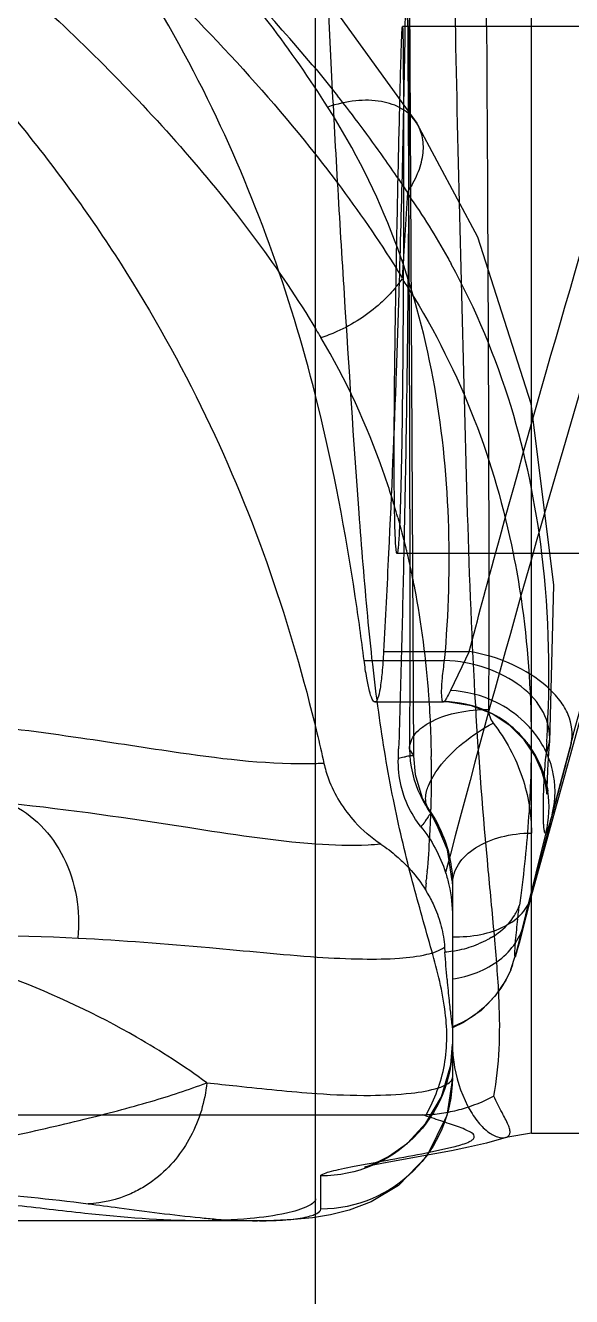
# Model space of a CAD drawing. Header units: millimetres. Extents: x 29875 to 31218, y -21313 to -20364.
# Drawn here: x 30181.882 to 30183.998, y -20648.951 to -20644.03 of the extents above; entities that cross this region are included whole.
import ezdxf

# ---------------------------------------------------------------- set-up
doc = ezdxf.new("R2010")
doc.units = ezdxf.units.MM
doc.header["$LTSCALE"] = 8
doc.layers.add('Cav-cor', color=30, linetype='Continuous')
doc.layers.add('WT', color=4, linetype='Continuous')

# ---------------------------------------------------------------- blocks, each defined once
blk = doc.blocks.new('20160903.150404')
at = {"layer": 'Cav-cor', "color": 241}
for p, q in [((-16.3, 47.0912), (-16.3, 74.5623)), ((-17.136, 54.971), (-17.136, 63.727)), ((-16.6609, 59.9588), (-16.6788, 56.4319)), ((-24.582, 59.255), (-16.6364, 59.255)), ((-16.6569, 59.2567), (-16.6572, 59.1818)), ((-16.6919, 58.8816), (-16.6911, 58.8828)), ((-16.6556, 58.6129), (-16.6353, 58.2826)), ((-16.6606, 58.6019), (-16.6553, 58.6094)), ((-24.582, 57.215), (-16.6154, 57.215)), ((-16.5631, 56.8358), (-16.8949, 56.8358)), ((-16.8949, 56.8358), (-16.8224, 56.6845)), ((-16.488, 56.8012), (-16.7999, 56.8012)), ((-16.8161, 56.6399), (-16.795, 56.6404)), ((-16.7971, 56.6412), (-16.795, 56.6404)), ((-16.5296, 56.6404), (-16.7956, 56.6404)), ((-17.1074, 56.494), (-17.052, 56.5489)), ((-17.2898, 56.4817), (-17.2477, 56.3234)), ((-17.1914, 56.4271), (-17.2063, 56.4864)), ((-17.1493, 56.433), (-17.1074, 56.494)), ((-16.6209, 56.4333), (-16.6217, 56.4591)), ((-16.7478, 56.4181), (-16.7477, 56.4297)), ((-16.6205, 56.4223), (-16.6209, 56.4333)), ((-17.2477, 56.3234), (-17.2177, 56.2107)), ((-16.7062, 56.2786), (-16.7375, 56.2259)), ((-16.7062, 56.2786), (-16.7342, 56.2292)), ((-17.2177, 56.2107), (-17.1021, 55.7583)), ((-16.7453, 56.2113), (-16.7958, 56.1135)), ((-16.7608, 56.1863), (-16.7342, 56.2292)), ((-16.7501, 56.2043), (-16.7482, 56.207)), ((-16.7455, 56.2111), (-16.7494, 56.2053)), ((-16.7454, 56.214), (-16.7458, 56.2257)), ((-16.7453, 56.2113), (-16.7454, 56.2112)), ((-16.7436, 56.2139), (-16.7453, 56.2113)), ((-16.7375, 56.2259), (-16.7436, 56.2139)), ((-16.8111, 56.0675), (-16.7608, 56.1863)), ((-17.1926, 56.1341), (-17.0744, 55.6603)), ((-16.8297, 55.9474), (-16.8111, 56.0675)), ((-16.8297, 55.9474), (-16.83, 55.9298)), ((-16.83, 55.9359), (-16.83, 55.187)), ((-16.7277, 55.9395), (-16.7288, 55.9509)), ((-17.1092, 55.7859), (-17.1359, 55.8894)), ((-17.056, 55.6043), (-17.0744, 55.6603)), ((-16.7999, 55.6909), (-16.8012, 55.6714)), ((-17.0634, 55.6234), (-17.056, 55.6043)), ((-17.0558, 55.6038), (-17.056, 55.6043)), ((-16.83, 55.3783), (-16.83, 55.3785)), ((-16.8237, 55.2358), (-16.83, 55.3153)), ((-14.79, 55.0421), (-16.7288, 55.0421)), ((-17.136, 54.971), (-19.686, 54.971)), ((-17.136, 54.971), (-17.0372, 54.9547)), ((-16.32, 54.6773), (-16.32, 54.8056)), ((-16.0841, 54.6321), (-14.79, 54.6321))]:
    blk.add_line(p, q, dxfattribs=at)
for points in [[(-19.0909, 62.1267), (-18.3585, 60.0225), (-17.6835, 57.8691), (-17.1357, 55.8887)], [(-14.1578, 61.2746), (-14.9511, 60.6966), (-15.7237, 60.0317), (-16.3344, 59.3764), (-16.6919, 58.8816)], [(-16.6911, 58.8828), (-16.9273, 58.4411), (-17.1344, 57.7964), (-17.222, 57.0929), (-17.2063, 56.4864)], [(-17.052, 56.5489), (-16.984, 56.5939), (-16.9046, 56.6254), (-16.8161, 56.6399)], [(-17.2063, 56.4864), (-17.2055, 56.4772), (-17.2014, 56.4231), (-17.1986, 56.3766), (-17.1969, 56.3386), (-17.1963, 56.3094), (-17.1962, 56.2904), (-17.1963, 56.2849)], [(-17.1907, 56.3233), (-17.1766, 56.373), (-17.1493, 56.433)], [(-16.6788, 56.4319), (-16.6857, 56.3592), (-16.7119, 56.2734)], [(-17.1963, 56.2849), (-17.1964, 56.284), (-17.1955, 56.2934), (-17.1907, 56.3233)], [(-16.7436, 56.2138), (-16.7425, 56.2155), (-16.735, 56.227), (-16.7266, 56.2408), (-16.7178, 56.2563), (-16.7088, 56.2733)], [(-17.1021, 55.7583), (-17.0907, 55.7151), (-17.0814, 55.681), (-17.0732, 55.6528)], [(-17.0558, 55.6038), (-17.0365, 55.5632), (-16.9962, 55.5024), (-16.9419, 55.4462), (-16.8736, 55.399), (-16.83, 55.3783)], [(-16.4934, 54.8405), (-16.489, 54.8394), (-16.4945, 54.8411), (-16.5253, 54.8522), (-16.5828, 54.8808), (-16.6554, 54.9328), (-16.7276, 55.0098), (-16.7876, 55.1123), (-16.8237, 55.2358)], [(-16.83, 55.1838), (-16.8085, 55.039), (-16.7313, 54.8818), (-16.6213, 54.7689), (-16.5158, 54.7054), (-16.4302, 54.673), (-16.3571, 54.6549), (-16.2874, 54.6436), (-16.2154, 54.6365), (-16.1379, 54.6327), (-16.0736, 54.632)], [(-17.038, 54.9549), (-16.9626, 54.9329), (-16.8927, 54.9165), (-16.8264, 54.9028), (-16.7623, 54.8906), (-16.5977, 54.8608)], [(-16.5977, 54.8608), (-16.5562, 54.8532), (-16.5232, 54.8468), (-16.5, 54.842), (-16.4934, 54.8405)]]:
    blk.add_lwpolyline(points, dxfattribs=at)
for centre, radius, start, end in [((-462.4263, 61.9588), 445.7776, 359.652696, 359.850105), ((-372.8796, 61.5883), 355.9249, 359.624829, 359.83668), ((131.7377, 59.2806), 148.4001, 179.738172, 180.009871), ((64.4577, 60.5372), 81.114, 180.408494, 180.905795), ((-77.4265, 40.7145), 62.6417, 15.272813, 17.216219), ((96.9237, 59.2823), 113.5861, 180.013725, 180.292616), ((51.768, 60.3293), 68.4226, 180.899693, 181.754279), ((-11.7849, 55.3389), 5.871, 140.29159, 141.58142), ((83.3335, 59.2163), 99.9957, 180.294568, 180.562483), ((-12.8343, 56.1155), 4.565, 146.0402, 146.8327), ((-14.3177, 56.9673), 2.8568, 145.0958, 150.8361), ((-14.2778, 56.9445), 2.9027, 150.8285, 151.3693), ((-14.2134, 56.6946), 2.8941, 146.8, 147.8655), ((-12.9997, 56.0512), 4.2658, 147.9401, 148.459), ((-16.2449, 58.5427), 0.4708, 214.0304, 218.236), ((291.7674, 56.7942), 308.7385, 179.732603, 179.922269), ((368.1516, 56.5982), 384.8168, 179.756474, 179.908636), ((70.4584, 59.0806), 87.12, 180.55638, 181.2274), ((45.634, 60.1541), 62.2861, 181.765931, 182.052427), ((-13.0801, 56.1499), 3.7567, 149.0592, 149.5835), ((42.2074, 60.0277), 58.8572, 182.048894, 182.737727), ((-13.5603, 56.49), 3.1779, 164.2142, 166.4094), ((-13.4973, 56.4744), 3.2428, 166.4031, 166.6354), ((-76.1246, 40.8328), 60.8803, 14.894617, 15.610073), ((-75.7574, 41.1782), 60.9094, 14.895942, 15.265595), ((110.9166, 57.0872), 127.8875, 179.943637, 180.213235), ((-13.4505, 56.4635), 3.2909, 166.6383, 168.01), ((144.9887, 56.9889), 161.6535, 179.920997, 180.188124), ((64.1054, 58.9552), 80.7657, 181.235016, 181.504848), ((38.945, 59.8747), 55.5912, 182.74085, 183.13361), ((-13.371, 56.4466), 3.3721, 168.0093, 169.151), ((-13.1241, 56.4038), 3.6227, 169.2221, 175.9046), ((61.6065, 58.8896), 78.2659, 181.504868, 181.779535), ((-12.8574, 56.3801), 3.8904, 175.8374, 176.2615), ((-16.7993, 56.2385), 0.4019, 113.8861, 117.1371), ((-12.7475, 56.3734), 4.0006, 176.2684, 178.1111), ((-13.0082, 56.4873), 4.1272, 179.6468, 179.9435), ((-12.6216, 56.3688), 4.1266, 178.1049, 178.7981), ((-9.057, 54.7849), 7.4529, 166.52717, 167.46344), ((-75.74, 40.756), 60.5265, 14.792884, 15.058326), ((-12.705, 56.7672), 4.4994, 183.5748, 184.335), ((-12.9751, 56.4873), 4.1603, 179.9437, 180.3917), ((-12.8434, 56.489), 4.292, 180.4014, 182.6553), ((-16.7986, 56.2344), 0.4056, 142.0623, 144.8297), ((-12.5733, 56.3678), 4.1749, 178.7975, 179.1501), ((-20.7087, 56.1584), 3.5275, 2.7819, 4.369), ((-12.4445, 56.3667), 4.3036, 179.3158, 181.1891), ((-16.2461, 58.2073), 1.8067, 267.2685, 268.1874), ((-16.8036, 56.2346), 0.4009, 165.0864, 171.368), ((-20.059, 56.1896), 2.877, 1.8345, 2.7887), ((-19.6817, 56.2019), 2.4995, 1.3872, 1.8305), ((-12.6719, 56.4963), 4.4637, 182.6473, 183.5793), ((-12.3045, 56.3691), 4.4436, 181.183, 181.8488), ((-76.9409, 40.4391), 61.7685, 14.485407, 14.792722), ((-12.3474, 56.5197), 4.7889, 183.6169, 187.5368), ((-16.3232, 55.9333), 0.5072, 144.769, 156.1188), ((-12.2012, 56.3726), 4.547, 181.9994, 182.7267), ((-16.2896, 55.8193), 0.5381, 141.0786, 151.6896), ((-12.1258, 56.3761), 4.6225, 182.726, 183.1669), ((-16.8463, 56.5349), 0.5332, 303.4778, 317.6967), ((-16.3288, 55.9355), 0.5012, 156.0966, 179.9504), ((-11.9776, 56.3849), 4.7709, 183.1736, 184.8385), ((-16.2762, 55.8123), 0.5532, 151.7016, 162.3509), ((-16.2228, 55.5911), 0.598, 123.421, 130.9923), ((-16.2315, 55.6013), 0.5846, 131.0039, 135.5067), ((-16.272, 55.8108), 0.5577, 162.3424, 167.421), ((-11.8244, 56.3973), 4.9247, 184.8318, 185.2006), ((-16.2566, 55.8078), 0.5734, 167.4628, 180.0044), ((-11.7485, 56.4043), 5.0009, 185.3327, 185.6326), ((-12.0105, 56.5609), 5.1283, 187.499, 187.9319), ((-20.8228, 55.3326), 3.7692, 7.1101, 7.939), ((-16.352, 55.659), 0.4489, 165.481, 175.9297), ((-16.8017, 56.0253), 0.3466, 239.0694, 241.4514), ((-16.7876, 56.0519), 0.3767, 241.5028, 247.5662), ((-14.9677, 48.246), 7.4916, 87.31033, 93.15197), ((-16.7451, 56.1892), 0.5208, 260.452, 263.8143), ((-22.7594, 56.0791), 5.9721, 355.07514, 356.08542), ((-16.6825, 55.7582), 0.4039, 202.4745, 248.5863), ((-16.3202, 55.3154), 0.5098, 180.0184, 270.0183), ((-16.3202, 55.1872), 0.5098, 180.3744, 270.0206), ((-15.3906, 55.1639), 0.4691, 231.7746, 238.574)]:
    blk.add_arc(centre, radius, start, end, dxfattribs=at)
for points, knots in [([(-18.6981, 61.9888), (-18.5178, 61.4934), (-17.819, 59.5125), (-17.2031, 57.5017), (-16.8034, 55.98)], [0, 0, 0, 0, 0.251006, 1, 1, 1, 1]), ([(-16.3483, 58.9411), (-16.207, 59.1652), (-15.8742, 59.5943), (-15.3901, 60.0751), (-14.9676, 60.4415), (-14.6335, 60.7092), (-14.287, 60.9696), (-14.0458, 61.1316), (-13.9249, 61.2138)], [0, 0, 0, 0, 0.237663, 0.48479, 0.611262, 0.739307, 0.868836, 1, 1, 1, 1]), ([(-16.7288, 55.0421), (-16.7608, 55.1026), (-16.8134, 55.2365), (-16.8086, 55.4639), (-16.7432, 55.7027), (-16.6663, 55.97), (-16.5958, 56.2725), (-16.5395, 56.6107), (-16.4991, 56.9817), (-16.4563, 57.5214), (-16.4106, 58.2265), (-16.3591, 59.0834), (-16.3253, 59.9244), (-16.32, 60.4757), (-16.32, 60.7414)], [0, 0, 0, 0, 0.035739, 0.073429, 0.116322, 0.164749, 0.218651, 0.278292, 0.343545, 0.413324, 0.56084, 0.712306, 0.861317, 1, 1, 1, 1]), ([(-16.9899, 55.1141), (-17.0136, 55.2345), (-17.0175, 55.4389), (-16.9941, 55.7302), (-16.9565, 56.1113), (-16.9133, 56.6604), (-16.8871, 57.3869), (-16.8671, 58.1718), (-16.8474, 58.9711), (-16.8328, 59.7413), (-16.83, 60.2405), (-16.83, 60.4781)], [0, 0, 0, 0, 0.068553, 0.112837, 0.163519, 0.282403, 0.420527, 0.56962, 0.721073, 0.86724, 1, 1, 1, 1]), ([(-16.3015, 59.0898), (-16.2256, 59.1811), (-15.9043, 59.5458), (-15.5468, 59.8775), (-15.266, 60.1139)], [0, 0, 0, 0, 0.2444, 1, 1, 1, 1]), ([(-16.3089, 57.79), (-16.2114, 58.1848), (-15.9366, 58.9783), (-15.4783, 59.685), (-15.2072, 60.0136)], [0, 0, 0, 0, 0.488397, 1, 1, 1, 1]), ([(-15.2055, 59.8684), (-15.3071, 59.7823), (-15.6974, 59.4388), (-16.0606, 59.0622), (-16.3006, 58.7587)], [0, 0, 0, 0, 0.256013, 1, 1, 1, 1]), ([(-15.2069, 59.3665), (-15.4194, 59.1723), (-15.8181, 58.7716), (-16.1601, 58.3185), (-16.3022, 58.0814)], [0, 0, 0, 0, 0.510236, 1, 1, 1, 1]), ([(-16.9624, 59.2578), (-16.9628, 59.1744), (-16.9647, 58.8335), (-16.9666, 58.4926), (-16.9677, 58.235)], [0, 0, 0, 0, 0.244426, 1, 1, 1, 1]), ([(-16.6364, 59.255), (-16.6369, 59.255), (-16.6367, 59.2525), (-16.6374, 59.2496), (-16.6375, 59.243), (-16.6379, 59.2347), (-16.6382, 59.2237), (-16.6386, 59.2044), (-16.639, 59.1744), (-16.6394, 59.1318), (-16.6397, 59.0804), (-16.64, 59.021), (-16.6403, 58.9272), (-16.6405, 58.7945), (-16.6405, 58.6203), (-16.6402, 58.4314), (-16.6397, 58.3013), (-16.6394, 58.235)], [0, 0, 0, 0, 0.001264, 0.004893, 0.010904, 0.019286, 0.030023, 0.043101, 0.076171, 0.118134, 0.168568, 0.227041, 0.29297, 0.444474, 0.61734, 0.805107, 1, 1, 1, 1]), ([(-16.6111, 58.235), (-16.6122, 58.3013), (-16.6146, 58.4314), (-16.6185, 58.6203), (-16.6224, 58.7944), (-16.6255, 58.9271), (-16.6279, 59.0209), (-16.6294, 59.0803), (-16.6309, 59.1316), (-16.6322, 59.1743), (-16.6332, 59.2043), (-16.6341, 59.2236), (-16.6345, 59.2346), (-16.6351, 59.243), (-16.6353, 59.2496), (-16.6361, 59.2525), (-16.636, 59.255), (-16.6364, 59.255)], [0, 0, 0, 0, 0.19488, 0.382648, 0.555446, 0.706889, 0.772797, 0.831254, 0.881692, 0.923669, 0.956751, 0.969844, 0.980607, 0.989019, 0.995062, 0.998718, 1, 1, 1, 1]), ([(-16.6572, 59.1818), (-16.6576, 59.104), (-16.6592, 58.788), (-16.6607, 58.472), (-16.6617, 58.2338)], [0, 0, 0, 0, 0.246031, 1, 1, 1, 1]), ([(-16.6911, 58.8827), (-16.6773, 58.9042), (-16.6359, 58.9427), (-16.551, 58.9705), (-16.451, 58.9712), (-16.3819, 58.9552), (-16.3467, 58.9435)], [0, 0, 0, 0, 0.205509, 0.435638, 0.701901, 1, 1, 1, 1]), ([(-16.6206, 58.6655), (-16.6022, 58.6929), (-16.5268, 58.8024), (-16.4469, 58.9088), (-16.3847, 58.9872)], [0, 0, 0, 0, 0.24767, 1, 1, 1, 1]), ([(-16.7999, 56.8012), (-16.8315, 57.1639), (-16.8176, 57.7224), (-16.6212, 58.4399), (-16.452, 58.7803), (-16.3483, 58.9411)], [0, 0, 0, 0, 0.491523, 0.741678, 1, 1, 1, 1]), ([(-16.6556, 58.6129), (-16.6711, 58.6358), (-16.6969, 58.6821), (-16.7184, 58.7546), (-16.7183, 58.8233), (-16.7028, 58.8643), (-16.6918, 58.8816)], [0, 0, 0, 0, 0.290789, 0.552376, 0.78503, 1, 1, 1, 1]), ([(-15.1382, 58.8949), (-15.2849, 58.7167), (-15.5543, 58.3484), (-15.8836, 57.7587), (-16.1344, 57.1486), (-16.2546, 56.7306), (-16.3048, 56.5213)], [0, 0, 0, 0, 0.259679, 0.511755, 0.757906, 1, 1, 1, 1]), ([(-16.3006, 58.7587), (-16.329, 58.7227), (-16.4397, 58.5792), (-16.5431, 58.4301), (-16.6149, 58.3155)], [0, 0, 0, 0, 0.253298, 1, 1, 1, 1]), ([(-17.1766, 57.2153), (-17.1532, 57.4076), (-17.0737, 57.7948), (-16.9211, 58.1605), (-16.8256, 58.3354)], [0, 0, 0, 0, 0.492922, 1, 1, 1, 1]), ([(-16.6641, 58.2339), (-16.7632, 58.0761), (-16.9284, 57.7461), (-17.03, 57.392), (-17.0655, 57.2155)], [0, 0, 0, 0, 0.508633, 1, 1, 1, 1]), ([(-16.6394, 58.235), (-16.6391, 58.1688), (-16.6383, 58.0386), (-16.6366, 57.8497), (-16.6344, 57.6756), (-16.6319, 57.5429), (-16.6296, 57.4491), (-16.6278, 57.3896), (-16.6259, 57.3383), (-16.624, 57.2956), (-16.622, 57.2621), (-16.6202, 57.2398), (-16.6187, 57.2269), (-16.6176, 57.2206), (-16.6168, 57.2172), (-16.6159, 57.215), (-16.6154, 57.215)], [0, 0, 0, 0, 0.19476, 0.382394, 0.555102, 0.706478, 0.77236, 0.830797, 0.881216, 0.923185, 0.956281, 0.980157, 0.988591, 0.994677, 0.99843, 1, 1, 1, 1]), ([(-16.6154, 57.215), (-16.6148, 57.215), (-16.6139, 57.2172), (-16.6132, 57.2206), (-16.6122, 57.227), (-16.6109, 57.2398), (-16.6095, 57.2622), (-16.608, 57.2957), (-16.6068, 57.3384), (-16.6058, 57.3897), (-16.605, 57.4491), (-16.6044, 57.5429), (-16.6044, 57.6756), (-16.6056, 57.8497), (-16.6079, 58.0386), (-16.6099, 58.1688), (-16.6111, 58.235)], [0, 0, 0, 0, 0.001566, 0.005319, 0.011411, 0.01985, 0.043725, 0.0768, 0.118752, 0.169155, 0.227572, 0.293436, 0.444793, 0.617511, 0.805202, 1, 1, 1, 1]), ([(-16.6147, 58.2514), (-16.61, 58.2455), (-16.5905, 58.2217), (-16.5689, 58.1997), (-16.5516, 58.184)], [0, 0, 0, 0, 0.243973, 1, 1, 1, 1]), ([(-16.5516, 58.184), (-16.5018, 58.1388), (-16.4249, 58.0893), (-16.3414, 58.0572), (-16.3203, 58.0505)], [0, 0, 0, 0, 0.752723, 1, 1, 1, 1]), ([(-16.6184, 57.3545), (-16.6014, 57.4145), (-16.5253, 57.6561), (-16.4179, 57.8881), (-16.3197, 58.0519)], [0, 0, 0, 0, 0.246038, 1, 1, 1, 1]), ([(-16.488, 56.8012), (-16.4775, 56.884), (-16.4318, 57.216), (-16.3692, 57.5458), (-16.3089, 57.79)], [0, 0, 0, 0, 0.24921, 1, 1, 1, 1]), ([(-17.0655, 57.2155), (-17.0771, 57.1575), (-17.1175, 56.9253), (-17.1342, 56.6892), (-17.1353, 56.5128)], [0, 0, 0, 0, 0.251034, 1, 1, 1, 1]), ([(-17.2898, 56.4817), (-17.2986, 56.5171), (-17.2894, 56.5795), (-17.2465, 56.6493), (-17.1781, 56.722), (-17.0604, 56.7938), (-16.9521, 56.8264), (-16.8949, 56.8358)], [0, 0, 0, 0, 0.188684, 0.29921, 0.422315, 0.70054, 1, 1, 1, 1]), ([(-17.2062, 56.4864), (-17.2095, 56.5248), (-17.1894, 56.6104), (-17.0955, 56.7109), (-16.9599, 56.7793), (-16.8545, 56.7987), (-16.7999, 56.8012)], [0, 0, 0, 0, 0.204773, 0.439056, 0.709332, 1, 1, 1, 1]), ([(-16.795, 56.6404), (-16.7936, 56.6405), (-16.7906, 56.6445), (-16.7885, 56.6584), (-16.7876, 56.6892), (-16.7913, 56.7391), (-16.7963, 56.7787), (-16.7999, 56.8012)], [0, 0, 0, 0, 0.025094, 0.075582, 0.268136, 0.580576, 1, 1, 1, 1]), ([(-16.5631, 56.8358), (-16.5616, 56.8084), (-16.5583, 56.7602), (-16.5516, 56.6994), (-16.544, 56.6621), (-16.537, 56.6447), (-16.532, 56.6405), (-16.5299, 56.6405)], [0, 0, 0, 0, 0.408605, 0.718396, 0.914165, 0.968673, 1, 1, 1, 1]), ([(-16.5299, 56.6405), (-16.525, 56.6404), (-16.5153, 56.6581), (-16.5071, 56.6872), (-16.4964, 56.7391), (-16.4909, 56.7785), (-16.488, 56.8012)], [0, 0, 0, 0, 0.087465, 0.283748, 0.592059, 1, 1, 1, 1]), ([(-16.8224, 56.6845), (-16.8176, 56.6745), (-16.8098, 56.6601), (-16.8016, 56.6446), (-16.7971, 56.6412)], [0, 0, 0, 0, 0.664392, 1, 1, 1, 1]), ([(-17.1397, 56.5299), (-17.1302, 56.5413), (-17.0894, 56.5851), (-17.0391, 56.62), (-16.9985, 56.6398)], [0, 0, 0, 0, 0.247419, 1, 1, 1, 1]), ([(-16.664, 56.4581), (-16.6635, 56.4791), (-16.6789, 56.5131), (-16.715, 56.5457), (-16.7694, 56.5781), (-16.8559, 56.6044), (-16.9305, 56.6114), (-16.97, 56.6113)], [0, 0, 0, 0, 0.169841, 0.274411, 0.395001, 0.679804, 1, 1, 1, 1]), ([(-16.9881, 56.5587), (-17.0365, 56.4958), (-17.1107, 56.3591), (-17.136, 56.2059), (-17.136, 56.133)], [0, 0, 0, 0, 0.521373, 1, 1, 1, 1]), ([(-16.7776, 56.386), (-16.8042, 56.4213), (-16.8698, 56.4861), (-16.9463, 56.537), (-16.9881, 56.5587)], [0, 0, 0, 0, 0.484169, 1, 1, 1, 1]), ([(-16.3032, 56.4015), (-16.1273, 56.3959), (-15.821, 56.4337), (-15.3659, 56.506), (-15.0826, 56.5424), (-14.9286, 56.5589)], [0, 0, 0, 0, 0.381482, 0.664205, 1, 1, 1, 1]), ([(-17.2176, 56.2107), (-17.2312, 56.2644), (-17.2311, 56.3823), (-17.1765, 56.4859), (-17.1397, 56.5299)], [0, 0, 0, 0, 0.491234, 1, 1, 1, 1]), ([(-16.664, 56.4581), (-16.666, 56.454), (-16.6693, 56.4473), (-16.6742, 56.4393), (-16.677, 56.4348), (-16.6787, 56.4327), (-16.6788, 56.432)], [0, 0, 0, 0, 0.453117, 0.750404, 0.924343, 1, 1, 1, 1]), ([(-16.6788, 56.4319), (-16.6788, 56.4312), (-16.6734, 56.4321), (-16.6713, 56.4321), (-16.6687, 56.432)], [0, 0, 0, 0, 0.231296, 1, 1, 1, 1]), ([(-16.6687, 56.432), (-16.6674, 56.4319), (-16.6606, 56.4312), (-16.6539, 56.4294), (-16.6485, 56.4281)], [0, 0, 0, 0, 0.185354, 1, 1, 1, 1]), ([(-16.6485, 56.4281), (-16.6466, 56.4276), (-16.6373, 56.4253), (-16.628, 56.4233), (-16.6205, 56.4221)], [0, 0, 0, 0, 0.207275, 1, 1, 1, 1]), ([(-16.6416, 56.2789), (-16.6377, 56.2905), (-16.6243, 56.3371), (-16.6194, 56.3861), (-16.6205, 56.4223)], [0, 0, 0, 0, 0.253174, 1, 1, 1, 1]), ([(-16.3322, 56.4027), (-16.3367, 56.3824), (-16.3612, 56.2998), (-16.4081, 56.2243), (-16.452, 56.1761)], [0, 0, 0, 0, 0.241439, 1, 1, 1, 1]), ([(-16.73, 56.2944), (-16.7318, 56.3017), (-16.7428, 56.3346), (-16.7614, 56.3644), (-16.7776, 56.386)], [0, 0, 0, 0, 0.217865, 1, 1, 1, 1]), ([(-17.1926, 56.1341), (-17.1919, 56.1333), (-17.1888, 56.132), (-17.1868, 56.139), (-17.1851, 56.1469), (-17.1838, 56.1612), (-17.1828, 56.1796), (-17.1823, 56.2031), (-17.1823, 56.2312), (-17.1826, 56.2515), (-17.1829, 56.2624)], [0, 0, 0, 0, 0.022239, 0.056347, 0.124222, 0.228027, 0.368017, 0.543762, 0.754642, 1, 1, 1, 1]), ([(-16.7375, 56.2258), (-16.7346, 56.2302), (-16.7239, 56.2514), (-16.7256, 56.2768), (-16.73, 56.2944)], [0, 0, 0, 0, 0.22365, 1, 1, 1, 1]), ([(-16.7083, 56.1574), (-16.7008, 56.1666), (-16.6733, 56.204), (-16.6526, 56.2462), (-16.6416, 56.2789)], [0, 0, 0, 0, 0.255897, 1, 1, 1, 1]), ([(-17.2177, 56.2107), (-17.215, 56.2006), (-17.2101, 56.1829), (-17.2033, 56.1599), (-17.1978, 56.1444), (-17.1945, 56.1364), (-17.1926, 56.1341)], [0, 0, 0, 0, 0.387232, 0.684368, 0.888753, 1, 1, 1, 1]), ([(-16.7459, 56.2101), (-16.7461, 56.2094), (-16.7448, 56.2073), (-16.741, 56.2034), (-16.7347, 56.194), (-16.7297, 56.1861), (-16.7263, 56.1811)], [0, 0, 0, 0, 0.056975, 0.191686, 0.482177, 1, 1, 1, 1]), ([(-16.3014, 56.0899), (-16.1348, 56.1019), (-15.741, 56.1649), (-15.347, 56.223), (-15.117, 56.2471)], [0, 0, 0, 0, 0.419348, 1, 1, 1, 1]), ([(-15.117, 56.2471), (-15.1607, 56.226), (-15.2428, 56.166), (-15.3621, 55.9966), (-15.3895, 55.8314), (-15.3786, 55.7264)], [0, 0, 0, 0, 0.236936, 0.484584, 1, 1, 1, 1]), ([(-16.7263, 56.1811), (-16.7251, 56.1793), (-16.7194, 56.1711), (-16.7134, 56.1632), (-16.7083, 56.1574)], [0, 0, 0, 0, 0.219002, 1, 1, 1, 1]), ([(-16.83, 55.9359), (-16.83, 55.9622), (-16.8498, 56.0197), (-16.9213, 56.0832), (-17.021, 56.1236), (-17.0967, 56.133), (-17.136, 56.133)], [0, 0, 0, 0, 0.198552, 0.430589, 0.703092, 1, 1, 1, 1]), ([(-16.5522, 56.0902), (-16.5359, 56.0884), (-16.4524, 56.0819), (-16.3684, 56.085), (-16.3014, 56.0899)], [0, 0, 0, 0, 0.196684, 1, 1, 1, 1]), ([(-16.6486, 56.011), (-16.656, 56.0034), (-16.6842, 55.9731), (-16.7091, 55.9396), (-16.7252, 55.9134)], [0, 0, 0, 0, 0.25634, 1, 1, 1, 1]), ([(-16.7252, 55.9134), (-16.7286, 55.9079), (-16.7416, 55.886), (-16.7531, 55.8633), (-16.7607, 55.846)], [0, 0, 0, 0, 0.256446, 1, 1, 1, 1]), ([(-16.83, 55.7312), (-16.8669, 55.7306), (-16.9369, 55.736), (-17.031, 55.7659), (-17.1023, 55.8166), (-17.1295, 55.8647), (-17.1357, 55.8887)], [0, 0, 0, 0, 0.301226, 0.568252, 0.797306, 1, 1, 1, 1]), ([(-16.9798, 55.728), (-16.9893, 55.7337), (-17.0241, 55.7569), (-17.0541, 55.7878), (-17.0705, 55.8138)], [0, 0, 0, 0, 0.265354, 1, 1, 1, 1]), ([(-16.83, 55.5681), (-16.8949, 55.5774), (-16.9902, 55.6124), (-17.0772, 55.7035), (-17.1021, 55.7581), (-17.1092, 55.7859)], [0, 0, 0, 0, 0.527893, 0.769082, 1, 1, 1, 1]), ([(-17.0821, 55.6843), (-17.0839, 55.6905), (-17.0933, 55.7243), (-17.1021, 55.7582), (-17.1092, 55.7859)], [0, 0, 0, 0, 0.18437, 1, 1, 1, 1]), ([(-17.0826, 55.7992), (-17.0809, 55.7855), (-17.0762, 55.7444), (-17.0717, 55.7031), (-17.0708, 55.6756)], [0, 0, 0, 0, 0.333666, 1, 1, 1, 1]), ([(-15.3796, 55.7263), (-15.5495, 55.7173), (-15.8587, 55.6953), (-16.1669, 55.6623), (-16.3064, 55.653)], [0, 0, 0, 0, 0.549098, 1, 1, 1, 1]), ([(-15.8781, 55.1661), (-15.7909, 55.2301), (-15.4018, 55.4814), (-14.96, 55.6445), (-14.6161, 55.7294)], [0, 0, 0, 0, 0.233867, 1, 1, 1, 1]), ([(-17.0744, 55.6603), (-17.0749, 55.6615), (-17.0778, 55.6694), (-17.0802, 55.6775), (-17.0821, 55.6843)], [0, 0, 0, 0, 0.157517, 1, 1, 1, 1]), ([(-17.0712, 55.6591), (-17.0714, 55.6584), (-17.0729, 55.6558), (-17.0739, 55.6592), (-17.0744, 55.6603)], [0, 0, 0, 0, 0.377015, 1, 1, 1, 1]), ([(-17.0708, 55.6756), (-17.0707, 55.6737), (-17.0706, 55.6682), (-17.0705, 55.6626), (-17.0712, 55.6591)], [0, 0, 0, 0, 0.346813, 1, 1, 1, 1]), ([(-16.8315, 55.6756), (-16.8403, 55.677), (-16.8742, 55.6837), (-16.9076, 55.6939), (-16.9313, 55.7037)], [0, 0, 0, 0, 0.257187, 1, 1, 1, 1]), ([(-16.3064, 55.653), (-16.3648, 55.6491), (-16.4708, 55.644), (-16.6132, 55.6455), (-16.7204, 55.658), (-16.7795, 55.6771), (-16.7999, 55.6909)], [0, 0, 0, 0, 0.35158, 0.636683, 0.852318, 1, 1, 1, 1]), ([(-16.8093, 55.5664), (-16.8106, 55.5519), (-16.813, 55.5247), (-16.8168, 55.4867), (-16.8202, 55.4543), (-16.8233, 55.4277), (-16.8259, 55.407), (-16.8276, 55.3932), (-16.8288, 55.3855), (-16.8292, 55.3814), (-16.8298, 55.3799), (-16.8297, 55.3782), (-16.83, 55.3783)], [0, 0, 0, 0, 0.230801, 0.432762, 0.604982, 0.746752, 0.857461, 0.936729, 0.964479, 0.984276, 0.996111, 1, 1, 1, 1]), ([(-16.83, 55.3153), (-16.83, 55.2924), (-16.8363, 55.2103), (-16.8614, 55.1297), (-16.8888, 55.0772)], [0, 0, 0, 0, 0.2786, 1, 1, 1, 1]), ([(-16.3051, 55.1245), (-16.374, 55.1197), (-16.4961, 55.1148), (-16.6537, 55.1219), (-16.7539, 55.1376), (-16.8053, 55.1574), (-16.8217, 55.169), (-16.8261, 55.1754)], [0, 0, 0, 0, 0.389652, 0.68873, 0.890998, 0.956274, 1, 1, 1, 1]), ([(-15.8781, 55.1661), (-15.9168, 55.1621), (-16.059, 55.1469), (-16.2013, 55.1317), (-16.3051, 55.1245)], [0, 0, 0, 0, 0.272409, 1, 1, 1, 1]), ([(-14.7617, 54.8886), (-14.8759, 54.9091), (-15.0903, 54.952), (-15.3906, 55.0203), (-15.6498, 55.088), (-15.8073, 55.139), (-15.8782, 55.1661)], [0, 0, 0, 0, 0.302335, 0.569288, 0.802114, 1, 1, 1, 1]), ([(-15.8781, 55.1661), (-15.8712, 55.0941), (-15.8296, 54.9532), (-15.7362, 54.8389), (-15.6809, 54.7954)], [0, 0, 0, 0, 0.506782, 1, 1, 1, 1]), ([(-17.0382, 54.955), (-17.0417, 54.9561), (-17.0486, 54.96), (-17.0542, 54.9716), (-17.0528, 54.9867), (-17.0423, 55.0137), (-17.0192, 55.0558), (-17.0003, 55.0928), (-16.9899, 55.1141)], [0, 0, 0, 0, 0.062398, 0.124339, 0.202095, 0.307817, 0.605686, 1, 1, 1, 1]), ([(-16.8888, 55.0772), (-16.8994, 55.0567), (-16.9217, 55.0207), (-16.9612, 54.9787), (-17, 54.9554), (-17.0277, 54.9515), (-17.0382, 54.955)], [0, 0, 0, 0, 0.339361, 0.618366, 0.838096, 1, 1, 1, 1]), ([(-16.9899, 55.1141), (-16.95, 55.0923), (-16.8857, 55.0669), (-16.7968, 55.0473), (-16.7512, 55.0421), (-16.7285, 55.0421)], [0, 0, 0, 0, 0.499458, 0.750024, 1, 1, 1, 1]), ([(-16.32, 54.8056), (-16.32, 54.8093), (-16.3343, 54.8157), (-16.3552, 54.8225), (-16.3926, 54.8313), (-16.4387, 54.8408), (-16.4944, 54.8513), (-16.5806, 54.867), (-16.6951, 54.8876), (-16.8063, 54.9105), (-16.8782, 54.9298), (-16.9049, 54.9424), (-16.9166, 54.9531), (-16.9127, 54.9676), (-16.8975, 54.9766), (-16.8766, 54.9868), (-16.8491, 54.9969), (-16.818, 55.0077), (-16.7729, 55.0228), (-16.7383, 55.0342), (-16.715, 55.0421)], [0, 0, 0, 0, 0.013401, 0.043222, 0.087949, 0.145297, 0.213092, 0.289224, 0.45782, 0.626961, 0.6961, 0.719427, 0.734384, 0.746693, 0.766139, 0.794844, 0.830516, 0.870254, 0.912231, 1, 1, 1, 1]), ([(-15.8503, 54.632), (-15.7018, 54.632), (-15.4607, 54.6523), (-15.1149, 54.6947), (-14.9159, 54.716), (-14.8093, 54.7257)], [0, 0, 0, 0, 0.426072, 0.692633, 1, 1, 1, 1]), ([(-15.6352, 54.7636), (-15.6186, 54.7535), (-15.5513, 54.718), (-15.4748, 54.6996), (-15.4182, 54.698)], [0, 0, 0, 0, 0.255318, 1, 1, 1, 1]), ([(-14.799, 54.7529), (-14.858, 54.7497), (-15.0649, 54.7369), (-15.2713, 54.717), (-15.4182, 54.6981)], [0, 0, 0, 0, 0.285225, 1, 1, 1, 1]), ([(-16.0828, 54.632), (-16.1168, 54.6321), (-16.176, 54.6339), (-16.2435, 54.6414), (-16.2838, 54.6514), (-16.3049, 54.659), (-16.3199, 54.6696), (-16.32, 54.6773)], [0, 0, 0, 0, 0.41164, 0.713982, 0.823802, 0.90653, 1, 1, 1, 1]), ([(-16.3, 54.7165), (-16.3, 54.7115), (-16.291, 54.6994), (-16.2538, 54.6784), (-16.1698, 54.6549), (-16.0288, 54.6361), (-15.9156, 54.6321), (-15.8503, 54.632)], [0, 0, 0, 0, 0.031977, 0.086308, 0.276843, 0.581436, 1, 1, 1, 1]), ([(-15.4182, 54.6981), (-15.4583, 54.6929), (-15.603, 54.6739), (-15.7476, 54.654), (-15.8528, 54.644)], [0, 0, 0, 0, 0.276456, 1, 1, 1, 1]), ([(-15.8528, 54.644), (-15.8732, 54.642), (-15.9473, 54.6357), (-16.0217, 54.6323), (-16.0754, 54.6321)], [0, 0, 0, 0, 0.276945, 1, 1, 1, 1])]:
    blk.add_open_spline(points, degree=3, knots=knots, dxfattribs=at)
for points in [[(-17.1956, 56.4866), (-17.2107, 56.7291), (-17.206, 56.9741), (-17.1766, 57.2153)], [(-16.9985, 56.6398), (-16.9441, 56.6663), (-16.8829, 56.6819), (-16.8224, 56.6845)], [(-17.1184, 56.4838), (-17.0823, 56.5301), (-17.0349, 56.5694), (-16.9826, 56.5962)], [(-16.97, 56.6113), (-16.9699, 56.5927), (-16.9768, 56.5734), (-16.9881, 56.5587)], [(-16.962, 56.606), (-16.9106, 56.6288), (-16.8533, 56.6411), (-16.7971, 56.6413)], [(-17.191, 56.3378), (-17.1787, 56.3841), (-17.1577, 56.4289), (-17.1301, 56.4681)], [(-16.664, 56.4581), (-16.6641, 56.3967), (-16.6789, 56.3337), (-16.7062, 56.2786)], [(-17.1925, 56.1341), (-17.2055, 56.1861), (-17.208, 56.2417), (-17.2, 56.2947)], [(-17.0705, 55.8138), (-17.0783, 55.8262), (-17.0848, 55.8395), (-17.0898, 55.8532)], [(-16.7607, 55.846), (-16.7712, 55.822), (-16.78, 55.797), (-16.7865, 55.7716)], [(-16.8261, 55.1754), (-16.8284, 55.1788), (-16.83, 55.1829), (-16.83, 55.187)]]:
    blk.add_open_spline(points, degree=3, dxfattribs=at)

msp = doc.modelspace()

# ---------------------------------------------------------------- block references
at = {"layer": 'WT', "xscale": -1}
msp.add_blockref('20160903.150404', (30166.7061, -20703.2897), dxfattribs=at)

doc.saveas('drawing.dxf')
